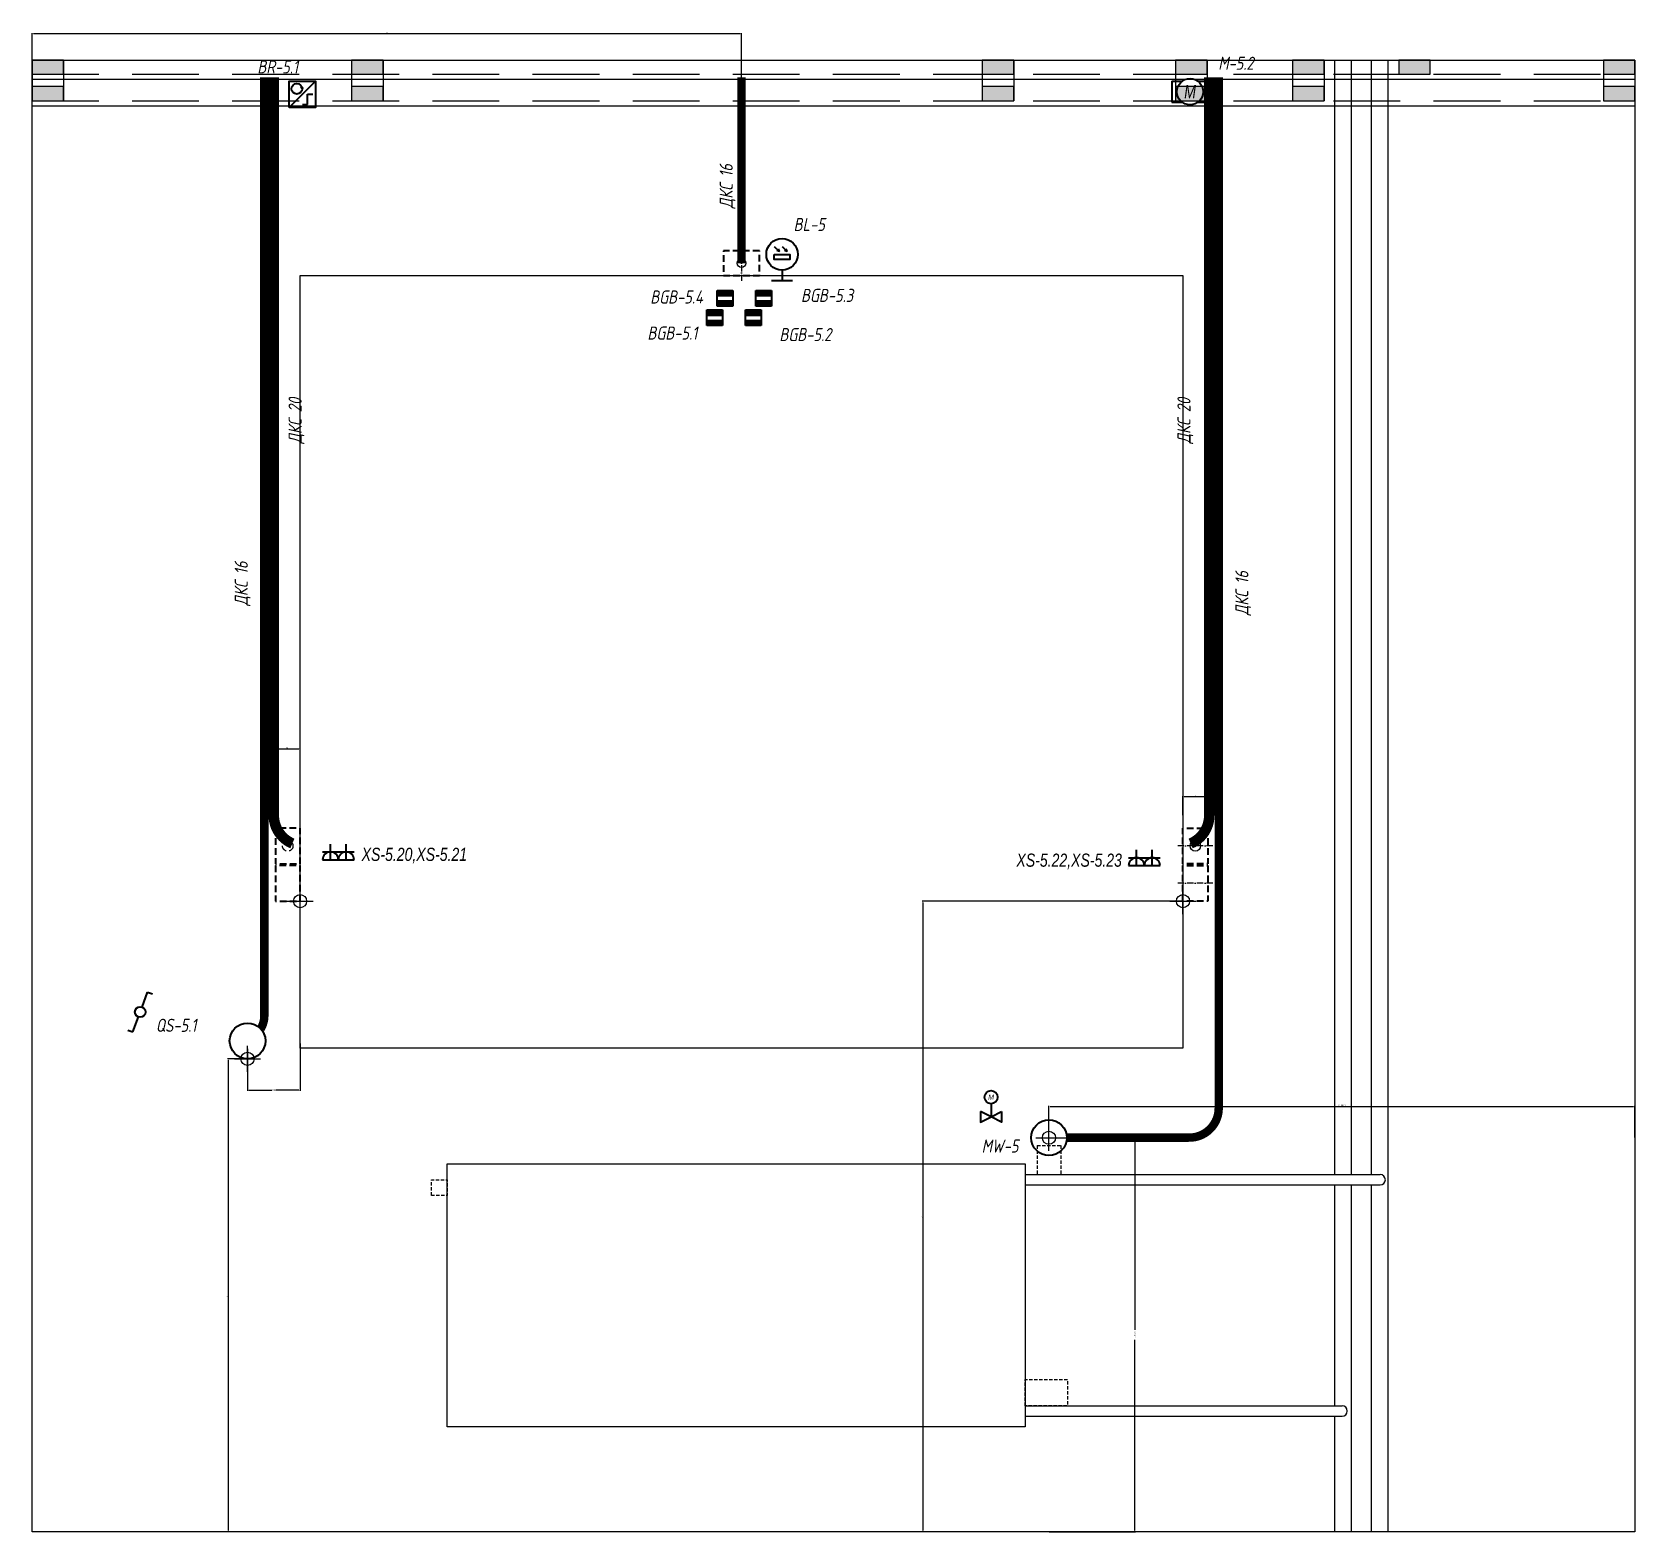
# Model space of a CAD drawing. Header units: millimetres. Extents: x 36689 to 81590, y -49198 to -25401.
# Drawn here: x 42913 to 45963, y -31338 to -28485 of the extents above; entities that cross this region are included whole.
import ezdxf
from ezdxf.enums import TextEntityAlignment as Align

# ---------------------------------------------------------------- set-up
doc = ezdxf.new("R2010")
doc.units = ezdxf.units.MM
doc.header["$PDMODE"] = 34
doc.header["$PDSIZE"] = 25
doc.linetypes.add('ACAD_ISO10W100', pattern=[18.5, 12, -3, 0.5, -3])
doc.linetypes.add('DASHED', pattern=[19.05, 12.7, -6.35])
for name, color, linetype in [('01 Черновое', 7, 'Continuous'), ('02 Розетки', 7, 'Continuous'), ('03 Потолок', 7, 'Continuous'), ('06 Авт-ка климата', 7, 'Continuous'), ('07 Авт-ка общая', 7, 'Continuous'), ('08 Пож. и техн. сигн.', 7, 'Continuous'), ('11 Привязка размеры', 7, 'Continuous')]:
    doc.layers.add(name, color=color, linetype=linetype)
doc.styles.add('QCADDimTextStyle', font='txt')
doc.styles.add('textstyle13', font='FreeSerifItalic.ttf', dxfattribs={"width": 0.8})
doc.styles.add('textstyle26', font='FreeSerifItalic.ttf', dxfattribs={"width": 0.8})
doc.styles.add('textstyle38', font='FreeSerifItalic.ttf', dxfattribs={"width": 0.8})
doc.styles.add('textstyle39', font='FreeSerifItalic.ttf', dxfattribs={"width": 0.8})
doc.styles.add('textstyle41', font='', dxfattribs={"width": 0.8})
doc.styles.add('textstyle42', font='', dxfattribs={"width": 0.8})
doc.styles.add('textstyle43', font='', dxfattribs={"width": 0.8})
doc.styles.add('textstyle44', font='', dxfattribs={"width": 0.8})
doc.styles.add('textstyle46', font='', dxfattribs={"width": 0.8})
doc.styles.add('textstyle47', font='', dxfattribs={"width": 0.8})
doc.styles.add('textstyle51', font='', dxfattribs={"width": 0.8})
doc.styles.add('textstyle52', font='', dxfattribs={"width": 0.8})
doc.styles.add('textstyle53', font='', dxfattribs={"width": 0.8})
doc.styles.add('textstyle72', font='', dxfattribs={"width": 0.8})
doc.styles.add('textstyle73', font='', dxfattribs={"width": 0.8})
doc.styles.add('textstyle74', font='', dxfattribs={"width": 0.8})
doc.styles.add('textstyle75', font='', dxfattribs={"width": 0.8})
doc.styles.add('textstyle76', font='', dxfattribs={"width": 0.8})
doc.styles.get('textstyle41').set_extended_font_data('ISOCPEUR', italic=True)
doc.styles.get('textstyle42').set_extended_font_data('ISOCPEUR', italic=True)
doc.styles.get('textstyle43').set_extended_font_data('ISOCPEUR', italic=True)
doc.styles.get('textstyle44').set_extended_font_data('ISOCPEUR', italic=True)
doc.styles.get('textstyle46').set_extended_font_data('ISOCPEUR', italic=True)
doc.styles.get('textstyle47').set_extended_font_data('ISOCPEUR', italic=True)
doc.styles.get('textstyle51').set_extended_font_data('ISOCPEUR', italic=True)
doc.styles.get('textstyle52').set_extended_font_data('ISOCPEUR', italic=True)
doc.styles.get('textstyle53').set_extended_font_data('ISOCPEUR', italic=True)
doc.styles.get('textstyle72').set_extended_font_data('ISOCPEUR', italic=True)
doc.styles.get('textstyle73').set_extended_font_data('ISOCPEUR', italic=True)
doc.styles.get('textstyle74').set_extended_font_data('ISOCPEUR', italic=True)
doc.styles.get('textstyle75').set_extended_font_data('ISOCPEUR', italic=True)
doc.styles.get('textstyle76').set_extended_font_data('ISOCPEUR', italic=True)
doc.dimstyles.new('QCADDimStyle', dxfattribs={"dimtxt": 2.5, "dimasz": 2.5, "dimexe": 1.25, "dimexo": 0.625, "dimtad": 1, "dimtoh": 1, "dimdec": 4, "dimzin": 0, "dimdsep": 46, "dimtxsty": 'QCADDimTextStyle', "dimcen": 0.09, "dimadec": 0, "dimazin": 0, "dimtfac": 1, "dimtdec": 4, "dimtofl": 0, "dimtmove": 0, "dimatfit": 3, "dimfxl": 1, "dimtolj": 1, "dimtzin": 0, "dimarcsym": 0})

# ---------------------------------------------------------------- blocks, each defined once
blk = doc.blocks.new('электродвигатель')
at = {"color": 0, "lineweight": -2}
for p, q in [((0, 4), (0, 0)), ((0, 4), (2, 4)), ((5, 4), (7, 4)), ((7, 4), (7, 0)), ((0, 0), (2, 0)), ((5, 0), (7, 0))]:
    blk.add_line(p, q, dxfattribs=at)
blk.add_circle((3.5, 2), 2.5, dxfattribs=at)
at = {"color": 0, "lineweight": -2, "style": 'textstyle26', "width": 0.8}
blk.add_text('M', height=2.5, rotation=360, dxfattribs=at).set_placement((3.5, 2), align=Align.MIDDLE_CENTER)
blk = doc.blocks.new('энкодер')
at = {"color": 0, "lineweight": -2}
for p, q in [((0, 0), (5, 5)), ((2.43, 3.56), (2.2, 3.9)), ((2.43, 3.56), (2.66, 3.9)), ((2.48, 0.56), (3.48, 0.56)), ((3.48, 0.56), (3.48, 2.56)), ((3.48, 2.56), (4.48, 2.56))]:
    blk.add_line(p, q, dxfattribs=at)
blk.add_lwpolyline([(0, 0), (0, 5), (5, 5), (5, 0)], close=True, dxfattribs=at)
blk.add_circle((1.43, 3.56), 1, dxfattribs=at)
blk = doc.blocks.new('вентиль с электроприводом')
at = {"color": 0, "linetype": 'DASHED', "lineweight": -2}
blk.add_line((0, 2.5), (0, 0), dxfattribs=at)
at = {"color": 0, "lineweight": -2}
for points in [[(-2, 1), (-2, -1), (0, 0), (-2, 1)], [(2, 1), (2, -1), (0, 0), (2, 1)]]:
    blk.add_lwpolyline(points, dxfattribs=at)
blk.add_circle((0, 3.75), 1.25, dxfattribs=at)
at = {"color": 0, "lineweight": -2, "style": 'textstyle13', "width": 0.8}
blk.add_text('M', height=1, rotation=360, dxfattribs=at).set_placement((0, 3.75), align=Align.MIDDLE_CENTER)
blk = doc.blocks.new('кнопка жалюзи')
at = {"color": 0, "lineweight": -2}
for p, q in [((0.35, 0.94), (1.39, 3.78)), ((1.39, 3.78), (2.34, 3.45)), ((-1.39, -3.78), (-0.35, -0.94)), ((-2.34, -3.45), (-1.39, -3.78))]:
    blk.add_line(p, q, dxfattribs=at)
blk.add_circle((0, 0), 1, dxfattribs=at)
blk = doc.blocks.new('розетка скрытая трехполюсная')
at = {"color": 0, "lineweight": -2}
for p, q in [((-1.5, 1.5), (1.5, 1.5)), ((-1.5, 0), (1.5, 0)), ((0, 0), (0, 3))]:
    blk.add_line(p, q, dxfattribs=at)
blk.add_arc((0, 0), 1.5, 0, 180, dxfattribs=at)
blk = doc.blocks.new('*D59')
at = {"layer": '11 Привязка размеры', "color": 0, "lineweight": -2}
for p, q in [((45103.1, -29974.8), (45103.1, -29938.8)), ((45150.6, -29940.1), (45105.6, -29940.1)), ((45153.1, -29974.8), (45153.1, -29938.8))]:
    blk.add_line(p, q, dxfattribs=at)
at = {"layer": '11 Привязка размеры', "color": 0}
for points in [[(45105.6, -29939.7), (45105.6, -29940.5), (45103.1, -29940.1)], [(45150.6, -29940.5), (45150.6, -29939.7), (45153.1, -29940.1)]]:
    blk.add_solid(points, dxfattribs=at)
at = {"layer": 'Defpoints', "color": 0}
for p in [(45103.1, -29940.1), (45103.1, -29975.4), (45153.1, -29975.4)]:
    blk.add_point(p, dxfattribs=at)
at = {"layer": '11 Привязка размеры', "color": 0, "insert": (45128.1, -29938.2), "char_height": 2.5, "attachment_point": 5, "style": 'QCADDimTextStyle'}
blk.add_mtext('50', dxfattribs=at)
blk = doc.blocks.new('*D60')
at = {"layer": '11 Привязка размеры', "color": 0, "lineweight": -2}
for p, q in [((43323.1, -30419.1), (43323.1, -30499.2)), ((43423.1, -30409), (43423.1, -30499.2)), ((43325.6, -30498), (43369.5, -30498)), ((43420.6, -30498), (43376.7, -30498))]:
    blk.add_line(p, q, dxfattribs=at)
at = {"layer": '11 Привязка размеры', "color": 0}
for points in [[(43325.6, -30497.6), (43325.6, -30498.4), (43323.1, -30498)], [(43420.6, -30498.4), (43420.6, -30497.6), (43423.1, -30498)]]:
    blk.add_solid(points, dxfattribs=at)
at = {"layer": 'Defpoints', "color": 0}
for p in [(43423.1, -30408.4), (43323.1, -30418.5), (43423.1, -30498)]:
    blk.add_point(p, dxfattribs=at)
at = {"layer": '11 Привязка размеры', "color": 0, "insert": (43373.1, -30498), "char_height": 2.5, "attachment_point": 5, "style": 'QCADDimTextStyle'}
blk.add_mtext('100', dxfattribs=at)
blk = doc.blocks.new('*D61')
at = {"layer": '11 Привязка размеры', "color": 0, "lineweight": -2}
for p, q in [((43322.5, -30438.4), (43285, -30438.4)), ((43286.3, -30440.9), (43286.3, -31335.9)), ((43322.5, -31338.4), (43285, -31338.4))]:
    blk.add_line(p, q, dxfattribs=at)
at = {"layer": '11 Привязка размеры', "color": 0}
for points in [[(43286.7, -30440.9), (43285.8, -30440.9), (43286.3, -30438.4)], [(43285.8, -31335.9), (43286.7, -31335.9), (43286.3, -31338.4)]]:
    blk.add_solid(points, dxfattribs=at)
at = {"layer": 'Defpoints', "color": 0}
for p in [(43323.1, -30438.4), (43286.3, -31338.4), (43323.1, -31338.4)]:
    blk.add_point(p, dxfattribs=at)
at = {"layer": '11 Привязка размеры', "color": 0, "insert": (43284.4, -30888.4), "char_height": 2.5, "attachment_point": 5, "rotation": 90, "style": 'QCADDimTextStyle'}
blk.add_mtext('900', dxfattribs=at)
blk = doc.blocks.new('геркон')
at = {"lineweight": -2}
for points in [[(3, 2), (3, 3), (0, 3), (0, 2)], [(3, 0), (3, 1), (0, 1), (0, 0)]]:
    blk.add_hatch(color=0, dxfattribs=at).paths.add_polyline_path(points, flags=0)
at = {"color": 0, "lineweight": -2}
for p, q in [((0, 0), (0, 3)), ((0, 3), (3, 3)), ((0, 2), (3, 2)), ((0, 1), (3, 1)), ((3, 0), (0, 0)), ((3, 3), (3, 0))]:
    blk.add_line(p, q, dxfattribs=at)
blk = doc.blocks.new('фотоэлемент')
at = {"color": 0, "lineweight": -2}
for p, q in [((-1.48, 6.52), (-0.51, 5.55)), ((0.02, 6.52), (0.99, 5.55)), ((-0.51, 5.55), (-1.02, 5.74)), ((-0.51, 5.55), (-0.7, 6.06)), ((0.99, 5.55), (0.48, 5.74)), ((0.99, 5.55), (0.8, 6.06)), ((-2, 0), (2, 0)), ((0, 2), (0, 0))]:
    blk.add_line(p, q, dxfattribs=at)
blk.add_lwpolyline([(-1.5, 5), (1.5, 5), (1.5, 4), (-1.5, 4)], close=True, dxfattribs=at)
blk.add_circle((0, 5), 3, dxfattribs=at)
blk = doc.blocks.new('*D62')
at = {"layer": '11 Привязка размеры', "color": 0, "lineweight": -2}
for p, q in [((44848.7, -30588.5), (45012.8, -30588.5)), ((45011.5, -30591), (45011.5, -30953.8)), ((45011.5, -31335.9), (45011.5, -30973)), ((44848.7, -31338.4), (45012.8, -31338.4))]:
    blk.add_line(p, q, dxfattribs=at)
at = {"layer": '11 Привязка размеры', "color": 0}
for points in [[(45011.9, -30591), (45011.1, -30591), (45011.5, -30588.5)], [(45011.1, -31335.9), (45011.9, -31335.9), (45011.5, -31338.4)]]:
    blk.add_solid(points, dxfattribs=at)
at = {"layer": 'Defpoints', "color": 0}
for p in [(44848.1, -30588.5), (44848.1, -31338.4), (45011.5, -31338.4)]:
    blk.add_point(p, dxfattribs=at)
at = {"layer": '11 Привязка размеры', "color": 0, "insert": (45011.5, -30963.4), "char_height": 2.5, "attachment_point": 5, "rotation": 90, "style": 'QCADDimTextStyle'}
blk.add_mtext('по месту', dxfattribs=at)
blk = doc.blocks.new('*D63')
at = {"layer": '11 Привязка размеры', "color": 0, "lineweight": -2}
for p, q in [((44848.1, -30587.9), (44848.1, -30527.7)), ((44850.6, -30528.9), (45960.6, -30528.9)), ((45963.1, -30587.9), (45963.1, -30527.7))]:
    blk.add_line(p, q, dxfattribs=at)
at = {"layer": '11 Привязка размеры', "color": 0}
for points in [[(44850.6, -30528.5), (44850.6, -30529.3), (44848.1, -30528.9)], [(45960.6, -30529.3), (45960.6, -30528.5), (45963.1, -30528.9)]]:
    blk.add_solid(points, dxfattribs=at)
at = {"layer": 'Defpoints', "color": 0}
for p in [(45963.1, -30528.9), (44848.1, -30588.5), (45963.1, -30588.5)]:
    blk.add_point(p, dxfattribs=at)
at = {"layer": '11 Привязка размеры', "color": 0, "insert": (45405.6, -30526.6), "char_height": 2.5, "attachment_point": 5, "style": 'QCADDimTextStyle'}
blk.add_mtext('по месту', dxfattribs=at)
blk = doc.blocks.new('*D64')
at = {"layer": '11 Привязка размеры', "color": 0, "lineweight": -2}
for p, q in [((45102.5, -30138.4), (44606.8, -30138.4)), ((44608, -30140.9), (44608, -31335.9)), ((45102.5, -31338.4), (44606.8, -31338.4))]:
    blk.add_line(p, q, dxfattribs=at)
at = {"layer": '11 Привязка размеры', "color": 0}
for points in [[(44608.4, -30140.9), (44607.6, -30140.9), (44608, -30138.4)], [(44607.6, -31335.9), (44608.4, -31335.9), (44608, -31338.4)]]:
    blk.add_solid(points, dxfattribs=at)
at = {"layer": 'Defpoints', "color": 0}
for p in [(45103.1, -30138.4), (44608, -31338.4), (45103.1, -31338.4)]:
    blk.add_point(p, dxfattribs=at)
at = {"layer": '11 Привязка размеры', "color": 0, "insert": (44606.2, -30738.4), "char_height": 2.5, "attachment_point": 5, "rotation": 90, "style": 'QCADDimTextStyle'}
blk.add_mtext('1200', dxfattribs=at)
blk = doc.blocks.new('*D65')
at = {"layer": '11 Привязка размеры', "color": 0, "lineweight": -2}
for p, q in [((43373.1, -29974.8), (43373.1, -29847.7)), ((43375.6, -29848.9), (43420.6, -29848.9)), ((43423.1, -29974.8), (43423.1, -29847.7))]:
    blk.add_line(p, q, dxfattribs=at)
at = {"layer": '11 Привязка размеры', "color": 0}
for points in [[(43375.6, -29848.5), (43375.6, -29849.4), (43373.1, -29848.9)], [(43420.6, -29849.4), (43420.6, -29848.5), (43423.1, -29848.9)]]:
    blk.add_solid(points, dxfattribs=at)
at = {"layer": 'Defpoints', "color": 0}
for p in [(43423.1, -29848.9), (43373.1, -29975.4), (43423.1, -29975.4)]:
    blk.add_point(p, dxfattribs=at)
at = {"layer": '11 Привязка размеры', "color": 0, "insert": (43398.1, -29847.1), "char_height": 2.5, "attachment_point": 5, "style": 'QCADDimTextStyle'}
blk.add_mtext('50', dxfattribs=at)
blk = doc.blocks.new('*D66')
at = {"layer": '11 Привязка размеры', "color": 0, "lineweight": -2}
for p, q in [((42913.1, -28570.8), (42913.1, -28487.4)), ((44260.6, -28488.7), (42915.6, -28488.7)), ((44263.1, -28570.8), (44263.1, -28487.4))]:
    blk.add_line(p, q, dxfattribs=at)
at = {"layer": '11 Привязка размеры', "color": 0}
for points in [[(42915.6, -28488.2), (42915.6, -28489.1), (42913.1, -28488.7)], [(44260.6, -28489.1), (44260.6, -28488.2), (44263.1, -28488.7)]]:
    blk.add_solid(points, dxfattribs=at)
at = {"layer": 'Defpoints', "color": 0}
for p in [(42913.1, -28488.7), (42913.1, -28571.4), (44263.1, -28571.4)]:
    blk.add_point(p, dxfattribs=at)
at = {"layer": '11 Привязка размеры', "color": 0, "insert": (43588.1, -28486.8), "char_height": 2.5, "attachment_point": 5, "style": 'QCADDimTextStyle'}
blk.add_mtext('1350', dxfattribs=at)

msp = doc.modelspace()

# ---------------------------------------------------------------- hatches: boundary and pattern name
at = {"layer": '03 Потолок', "lineweight": -2, "true_color": 0x848484}
for points in [[(42913.11174, -28538.379), (42913.11174, -28565.379), (42973.11174, -28565.379), (42973.11174, -28538.379)], [(43521.11174, -28538.379), (43521.11174, -28565.379), (43581.11174, -28565.379), (43581.11174, -28538.379)], [(44721.11174, -28538.379), (44721.11174, -28565.379), (44781.11174, -28565.379), (44781.11174, -28538.379)], [(45089.14566, -28538.379), (45089.14566, -28565.379), (45149.14566, -28565.379), (45149.14566, -28538.379)], [(45311.73674, -28538.379), (45311.73674, -28565.379), (45371.73674, -28565.379), (45371.73674, -28538.379)], [(45513.73674, -28538.379), (45513.73674, -28565.379), (45573.73674, -28565.379), (45573.73674, -28538.379)], [(45903.11174, -28538.379), (45903.11174, -28565.379), (45963.11174, -28565.379), (45963.11174, -28538.379)], [(42913.11174, -28588.879), (42913.11174, -28615.879), (42973.11174, -28615.879), (42973.11174, -28588.879)], [(43521.11174, -28588.879), (43521.11174, -28615.879), (43581.11174, -28615.879), (43581.11174, -28588.879)], [(44721.11174, -28588.879), (44721.11174, -28615.879), (44781.11174, -28615.879), (44781.11174, -28588.879)], [(45089.14566, -28588.879), (45089.14566, -28615.879), (45149.14566, -28615.879), (45149.14566, -28588.879)], [(45311.73674, -28588.879), (45311.73674, -28615.879), (45371.73674, -28615.879), (45371.73674, -28588.879)], [(45903.11174, -28588.879), (45903.11174, -28615.879), (45963.11174, -28615.879), (45963.11174, -28588.879)]]:
    msp.add_hatch(color=252, dxfattribs=at).paths.add_polyline_path(points, flags=0)

# ---------------------------------------------------------------- linework, layer by layer
at = {"layer": '01 Черновое'}
for p, q in [((45391.11174, -28538.379), (45391.11174, -30658.379)), ((45423.11174, -28538.379), (45423.11174, -30658.379)), ((45461.11174, -28538.379), (45461.11174, -30658.379)), ((45493.11174, -28538.379), (45493.11174, -31338.379)), ((44803.11174, -30658.379), (45478.20028, -30658.379)), ((44803.11174, -30678.379), (45478.20028, -30678.379)), ((45391.11174, -30678.379), (45391.11174, -31098.379)), ((45423.11174, -30678.379), (45423.11174, -31338.379)), ((45461.11174, -30678.379), (45461.11174, -31338.379)), ((44803.11174, -31098.379), (45405.83688, -31098.379)), ((44803.11174, -31118.379), (45405.83688, -31118.379)), ((45391.11174, -31118.379), (45391.11174, -31338.379))]:
    msp.add_line(p, q, dxfattribs=at)
at = {"layer": '01 Черновое', "linetype": 'DASHED', "ltscale": 0.5}
for p, q in [((44825.61174, -30603.379), (44870.61174, -30603.379)), ((44825.61174, -30603.379), (44825.61174, -30658.379)), ((44870.61174, -30603.379), (44870.61174, -30658.379))]:
    msp.add_line(p, q, dxfattribs=at)
at = {"layer": '01 Черновое'}
for points in [[(42913.11174, -31338.379), (42913.11174, -28538.379), (45963.11174, -28538.379), (45963.11174, -31338.379)], [(43423.11174, -30418.379), (43423.11174, -28948.379), (45103.11174, -28948.379), (45103.11174, -30418.379)], [(43703.11174, -31138.379), (43703.11174, -30638.379), (44803.11174, -30638.379), (44803.11174, -31138.379)]]:
    msp.add_lwpolyline(points, close=True, dxfattribs=at)
at = {"layer": '01 Черновое', "linetype": 'DASHED', "ltscale": 0.5, "flags": 128}
for points in [[(43673.11174, -30698.379), (43673.11174, -30668.379), (43703.11174, -30668.379), (43703.11174, -30698.379)], [(44803.11174, -31098.379), (44803.11174, -31048.379), (44883.11174, -31048.379), (44883.11174, -31098.379)]]:
    msp.add_lwpolyline(points, close=True, dxfattribs=at)
at = {"layer": '01 Черновое'}
for centre in [(45478.20028, -30668.379), (45405.83688, -31108.379)]:
    msp.add_arc(centre, 10, 270, 90, dxfattribs=at)
at = {"layer": '02 Розетки', "color": 1, "true_color": 0xff0000, "flags": 128}
for points in [[(43373.11174, -28571.379, 20, 20, 0), (43373.11174, -29975.379, 20, 20, 0.3012016349), (43408.49551, -30028.78786, 20, 20, 0.1004763206)], [(45153.11174, -28571.379, 20, 20, 0), (45153.11174, -29975.379, 20, 20, -0.3012016349), (45117.72797, -30028.78786, 20, 20, -0.1004763206)]]:
    msp.add_lwpolyline(points, format="xyseb", dxfattribs=at)
at = {"layer": '02 Розетки', "color": 1, "linetype": 'DASHED', "lineweight": 40, "true_color": 0xff0000, "flags": 128}
for points in [[(43376.11174, -29999.379), (43376.11174, -30067.379), (43423.11174, -30067.379), (43423.11174, -29999.379)], [(45150.11174, -29999.379), (45150.11174, -30067.379), (45103.11174, -30067.379), (45103.11174, -29999.379)], [(43376.11174, -30070.379), (43376.11174, -30138.379), (43423.11174, -30138.379), (43423.11174, -30070.379)], [(45150.11174, -30070.379), (45150.11174, -30138.379), (45103.11174, -30138.379), (45103.11174, -30070.379)]]:
    msp.add_lwpolyline(points, close=True, dxfattribs=at)
at = {"layer": '02 Розетки', "color": 1, "linetype": 'DASHED', "true_color": 0xff0000}
msp.add_circle((43399.61174, -30033.379), 10, dxfattribs=at)
at = {"layer": '02 Розетки', "color": 1, "true_color": 0xff0000}
msp.add_circle((45126.61174, -30033.379), 10, dxfattribs=at)
at = {"layer": '03 Потолок', "color": 1, "lineweight": -2, "true_color": 0xff0000}
for p, q in [((42913.11174, -28538.379), (42913.11174, -28615.879)), ((42973.11174, -28538.379), (42973.11174, -28615.879)), ((43521.11174, -28538.379), (43521.11174, -28615.879)), ((43581.11174, -28538.379), (43581.11174, -28615.879)), ((44721.11174, -28538.379), (44721.11174, -28615.879)), ((44781.11174, -28538.379), (44781.11174, -28615.879)), ((45089.14566, -28538.379), (45089.14566, -28615.879)), ((45149.14566, -28538.379), (45149.14566, -28615.879)), ((45311.73674, -28538.379), (45311.73674, -28615.879)), ((45371.73674, -28538.379), (45371.73674, -28615.879)), ((45903.11174, -28538.379), (45903.11174, -28615.879)), ((45963.11174, -28538.379), (45963.11174, -28615.879))]:
    msp.add_line(p, q, dxfattribs=at)
at = {"layer": '03 Потолок', "color": 1, "linetype": 'DASHED', "ltscale": 10, "true_color": 0xff0000}
for p, q in [((42913.11174, -28565.379), (45963.11174, -28565.379)), ((42913.11174, -28615.879), (45963.11174, -28615.879))]:
    msp.add_line(p, q, dxfattribs=at)
at = {"layer": '03 Потолок', "color": 1, "ltscale": 10, "true_color": 0xff0000}
for p, q in [((42913.11174, -28574.879), (45963.11174, -28574.879)), ((42913.11174, -28625.379), (45963.11174, -28625.379))]:
    msp.add_line(p, q, dxfattribs=at)
at = {"layer": '03 Потолок', "color": 1, "lineweight": -2, "true_color": 0xff0000}
for points in [[(42913.11174, -28538.379), (42913.11174, -28565.379), (42973.11174, -28565.379), (42973.11174, -28538.379)], [(42913.11174, -28538.379), (42913.11174, -28565.379), (42973.11174, -28565.379), (42973.11174, -28538.379)], [(43521.11174, -28538.379), (43521.11174, -28565.379), (43581.11174, -28565.379), (43581.11174, -28538.379)], [(43521.11174, -28538.379), (43521.11174, -28565.379), (43581.11174, -28565.379), (43581.11174, -28538.379)], [(44721.11174, -28538.379), (44721.11174, -28565.379), (44781.11174, -28565.379), (44781.11174, -28538.379)], [(44721.11174, -28538.379), (44721.11174, -28565.379), (44781.11174, -28565.379), (44781.11174, -28538.379)], [(45089.14566, -28538.379), (45089.14566, -28565.379), (45149.14566, -28565.379), (45149.14566, -28538.379)], [(45089.14566, -28538.379), (45089.14566, -28565.379), (45149.14566, -28565.379), (45149.14566, -28538.379)], [(45311.73674, -28538.379), (45311.73674, -28565.379), (45371.73674, -28565.379), (45371.73674, -28538.379)], [(45311.73674, -28538.379), (45311.73674, -28565.379), (45371.73674, -28565.379), (45371.73674, -28538.379)], [(45513.73674, -28538.379), (45513.73674, -28565.379), (45573.73674, -28565.379), (45573.73674, -28538.379)], [(45903.11174, -28538.379), (45903.11174, -28565.379), (45963.11174, -28565.379), (45963.11174, -28538.379)], [(45903.11174, -28538.379), (45903.11174, -28565.379), (45963.11174, -28565.379), (45963.11174, -28538.379)], [(42913.11174, -28588.879), (42913.11174, -28615.879), (42973.11174, -28615.879), (42973.11174, -28588.879)], [(42913.11174, -28588.879), (42913.11174, -28615.879), (42973.11174, -28615.879), (42973.11174, -28588.879)], [(43521.11174, -28588.879), (43521.11174, -28615.879), (43581.11174, -28615.879), (43581.11174, -28588.879)], [(43521.11174, -28588.879), (43521.11174, -28615.879), (43581.11174, -28615.879), (43581.11174, -28588.879)], [(44721.11174, -28588.879), (44721.11174, -28615.879), (44781.11174, -28615.879), (44781.11174, -28588.879)], [(44721.11174, -28588.879), (44721.11174, -28615.879), (44781.11174, -28615.879), (44781.11174, -28588.879)], [(45089.14566, -28588.879), (45089.14566, -28615.879), (45149.14566, -28615.879), (45149.14566, -28588.879)], [(45089.14566, -28588.879), (45089.14566, -28615.879), (45149.14566, -28615.879), (45149.14566, -28588.879)], [(45311.73674, -28588.879), (45311.73674, -28615.879), (45371.73674, -28615.879), (45371.73674, -28588.879)], [(45311.73674, -28588.879), (45311.73674, -28615.879), (45371.73674, -28615.879), (45371.73674, -28588.879)], [(45903.11174, -28588.879), (45903.11174, -28615.879), (45963.11174, -28615.879), (45963.11174, -28588.879)], [(45903.11174, -28588.879), (45903.11174, -28615.879), (45963.11174, -28615.879), (45963.11174, -28588.879)]]:
    msp.add_lwpolyline(points, close=True, dxfattribs=at)
at = {"layer": '06 Авт-ка климата', "flags": 128}
msp.add_lwpolyline([(43348.11299, -30381.24039, 16, 16, 0.1375579512), (43355.11174, -30356.28248, 16, 16, 0), (43355.11174, -28571.379, 16, 16, 0)], format="xyseb", dxfattribs=at)
at = {"layer": '06 Авт-ка климата', "color": 254, "true_color": 0xd6d6d6}
msp.add_lwpolyline([(44882.11174, -30588.379, 16, 16, 0), (45115.11174, -30588.28248, 16, 16, 0.4142135624), (45171.11174, -30532.28248, 16, 16, 0), (45171.11174, -28571.379, 16, 16, 0)], format="xyseb", dxfattribs=at)
at = {"layer": '06 Авт-ка климата', "lineweight": 40}
msp.add_circle((44848.11174, -30588.379), 34, dxfattribs=at)
at = {"layer": '07 Авт-ка общая', "lineweight": 40}
msp.add_circle((43323.11174, -30404.28248), 34, dxfattribs=at)
at = {"layer": '08 Пож. и техн. сигн.', "flags": 128}
msp.add_lwpolyline([(44263.11174, -28924.879, 16, 16, 0), (44263.11174, -28571.379, 16, 16, 0)], format="xyseb", dxfattribs=at)
at = {"layer": '08 Пож. и техн. сигн.', "linetype": 'DASHED', "lineweight": 40, "flags": 128}
msp.add_lwpolyline([(44297.11174, -28901.379), (44229.11174, -28901.379), (44229.11174, -28948.379), (44297.11174, -28948.379)], close=True, dxfattribs=at)
at = {"layer": '08 Пож. и техн. сигн.'}
msp.add_circle((44263.11174, -28924.879), 8, dxfattribs=at)
at = {"layer": '11 Привязка размеры', "linetype": 'ACAD_ISO10W100'}
for p, q in [((44263.11174, -28891.379), (44263.11174, -28958.379)), ((45160.11174, -30033.379), (45093.11174, -30033.379)), ((45160.11174, -30104.379), (45093.11174, -30104.379))]:
    msp.add_line(p, q, dxfattribs=at)
at = {"layer": '11 Привязка размеры', "lineweight": -2}
for p in [(43423.11174, -30138.379), (45103.11174, -30138.379), (43323.11174, -30438.379), (44848.11174, -30588.47552)]:
    msp.add_point(p, dxfattribs=at)

# ---------------------------------------------------------------- block references
at = {"layer": '02 Розетки', "color": 1, "lineweight": 40, "true_color": 0xff0000, "xscale": 10, "yscale": 10, "zscale": 10}
for p in [(43480.97509, -30059.78838), (43510.97509, -30059.78838), (45014.60672, -30070.84386), (45044.60672, -30070.84386)]:
    msp.add_blockref('розетка скрытая трехполюсная', p, dxfattribs=at)
at = {"layer": '06 Авт-ка климата', "color": 2, "lineweight": 40, "true_color": 0xffff00, "xscale": 10, "yscale": 10, "zscale": 10}
msp.add_blockref('вентиль с электроприводом', (44737.96788, -30548.79134), dxfattribs=at)
at = {"layer": '07 Авт-ка общая', "lineweight": 40, "xscale": 10, "yscale": 10, "zscale": 10}
for name, p in [('электродвигатель', (45081.61189, -28618.65396)), ('энкодер', (43402.62283, -28628.65396)), ('кнопка жалюзи', (43118.90891, -30349.32825))]:
    msp.add_blockref(name, p, dxfattribs=at)
at = {"layer": '08 Пож. и техн. сигн.', "lineweight": 40, "xscale": 10, "yscale": 10, "zscale": 10}
for name, p in [('фотоэлемент', (44340.30731, -28957.97647)), ('геркон', (44216.64463, -29006.58078)), ('геркон', (44290.30267, -29006.58078)), ('геркон', (44196.95276, -29043.57763)), ('геркон', (44270.6108, -29043.57763))]:
    msp.add_blockref(name, p, dxfattribs=at)

# ---------------------------------------------------------------- texts
at = {"layer": '02 Розетки', "linetype": 'Continuous', "style": 'textstyle38', "width": 0.8}
msp.add_text('XS-5.20,XS-5.21', height=25, dxfattribs=at).set_placement((43540.22287, -30061.88237))
at = {"layer": '02 Розетки', "linetype": 'Continuous', "style": 'textstyle39', "width": 0.8}
msp.add_text('XS-5.22,XS-5.23', height=25, dxfattribs=at).set_placement((44986.88453, -30072.93785), align=Align.RIGHT)
at = {"layer": '02 Розетки', "color": 1, "true_color": 0xff0000, "char_height": 25, "width": 270.3128547, "attachment_point": 7, "rotation": 90}
for insert, style in [((43431.32671, -29267.84913), 'textstyle73'), ((45122.61562, -29267.84913), 'textstyle74')]:
    msp.add_mtext('{ДКС 20}', dxfattribs=dict(at, insert=insert, style=style))
at = {"layer": '06 Авт-ка климата', "linetype": 'Continuous', "style": 'textstyle47', "width": 0.8}
msp.add_text('MW-5', height=25, dxfattribs=at).set_placement((44790.04399, -30616.79597), align=Align.RIGHT)
at = {"layer": '06 Авт-ка климата', "char_height": 25, "width": 270.3128547, "attachment_point": 1, "rotation": 90}
for insert, style in [((43298.67422, -29576.34846), 'textstyle76'), ((45202.64097, -29594.49903), 'textstyle75')]:
    msp.add_mtext('{ДКС 16}', dxfattribs=dict(at, insert=insert, style=style))
at = {"layer": '07 Авт-ка общая', "linetype": 'Continuous', "width": 0.8}
for s, style, p in [('BR-5.1', 'textstyle53', (43419.45405, -28563.82487)), ('M-5.2', 'textstyle51', (45237.44213, -28556.97739))]:
    msp.add_text(s, height=25, dxfattribs=dict(at, style=style)).set_placement(p, align=Align.RIGHT)
at = {"layer": '07 Авт-ка общая', "linetype": 'Continuous', "style": 'textstyle52', "width": 0.8}
msp.add_text('QS-5.1', height=25, dxfattribs=at).set_placement((43148.6492, -30387.0989))
at = {"layer": '08 Пож. и техн. сигн.', "linetype": 'Continuous', "width": 0.8}
for s, style, p in [('BL-5', 'textstyle46', (44421.78041, -28863.69188)), ('BGB-5.3', 'textstyle42', (44475.50014, -28998.61165)), ('BGB-5.4', 'textstyle41', (44189.59661, -29001.60667)), ('BGB-5.1', 'textstyle43', (44179.14871, -29070.2616)), ('BGB-5.2', 'textstyle44', (44433.89279, -29073.14994))]:
    msp.add_text(s, height=25, dxfattribs=dict(at, style=style)).set_placement(p, align=Align.RIGHT)
at = {"layer": '08 Пож. и техн. сигн.', "insert": (44221.45863, -28820.38261), "char_height": 25, "width": 270.3128547, "attachment_point": 1, "rotation": 90, "style": 'textstyle72'}
msp.add_mtext('{ДКС 16}', dxfattribs=at)

# ---------------------------------------------------------------- dimensions: what is measured, and where the dimension line sits
at = {"layer": '11 Привязка размеры'}
for base, p1, p2, picture, middle in [((42913.11174, -28488.66613), (44263.11174, -28571.379), (42913.11174, -28571.379), '*D66', (43588.11174, -28486.79113)), ((43423.11174, -29848.9477), (43373.11174, -29975.379), (43423.11174, -29975.379), '*D65', (43398.11174, -29847.0727)), ((45103.11174, -29940.07578), (45153.11174, -29975.379), (45103.11174, -29975.379), '*D59', (45128.11174, -29938.20078))]:
    dim = msp.add_linear_dim(base=base, p1=p1, p2=p2, dimstyle='QCADDimStyle', override={"dimtxt": 2.5, "dimasz": 2.5, "dimexe": 1.25, "dimexo": 0.625, "dimgap": 0.625, "dimtad": 1, "dimtih": 0, "dimtoh": 0, "dimdec": 2, "dimzin": 8, "dimdsep": 44, "dimcen": 2.5, "dimclrd": 0, "dimclre": 0, "dimclrt": 0, "dimtdec": 2, "dimtofl": 1, "dimtmove": 2, "dimfxl": 1, "dimfxlon": 0, "dimtolj": 0, "dimtzin": 8}, dxfattribs=at)
    dim.commit()
    dim.dimension.update_dxf_attribs({"geometry": picture, "text_midpoint": middle})
for base, p1, p2, picture, middle in [((44608.0314, -31338.379), (45103.11174, -30138.379), (45103.11174, -31338.379), '*D64', (44606.1564, -30738.379)), ((43286.2543, -31338.379), (43323.11174, -30438.379), (43323.11174, -31338.379), '*D61', (43284.3793, -30888.379))]:
    dim = msp.add_linear_dim(base=base, p1=p1, p2=p2, angle=90, dimstyle='QCADDimStyle', override={"dimtxt": 2.5, "dimasz": 2.5, "dimexe": 1.25, "dimexo": 0.625, "dimgap": 0.625, "dimtad": 1, "dimtih": 0, "dimtoh": 0, "dimdec": 2, "dimzin": 8, "dimdsep": 44, "dimcen": 2.5, "dimclrd": 0, "dimclre": 0, "dimclrt": 0, "dimtdec": 2, "dimtofl": 1, "dimtmove": 2, "dimfxl": 1, "dimfxlon": 0, "dimtolj": 0, "dimtzin": 8}, dxfattribs=at)
    dim.commit()
    dim.dimension.update_dxf_attribs({"geometry": picture, "text_midpoint": middle})
dim = msp.add_linear_dim(base=(43423.11174, -30497.99492), p1=(43323.11174, -30418.47552), p2=(43423.11174, -30408.379), dimstyle='QCADDimStyle', override={"dimtxt": 2.5, "dimasz": 2.5, "dimexe": 1.25, "dimexo": 0.625, "dimgap": 0.625, "dimtad": 1, "dimtih": 0, "dimtoh": 0, "dimdec": 2, "dimzin": 8, "dimdsep": 44, "dimcen": 2.5, "dimclrd": 0, "dimclre": 0, "dimclrt": 0, "dimtdec": 2, "dimtofl": 1, "dimtmove": 2, "dimfxl": 1, "dimfxlon": 0, "dimtolj": 0, "dimtzin": 8}, dxfattribs=at)
dim.commit()
dim.dimension.update_dxf_attribs({"geometry": '*D60', "text_midpoint": (43373.11174, -30497.99492), "dimtype": 160})
dim = msp.add_linear_dim(base=(45963.11174, -30528.92933), p1=(44848.11174, -30588.47552), p2=(45963.11174, -30588.47552), text='по месту', dimstyle='QCADDimStyle', override={"dimtxt": 2.5, "dimasz": 2.5, "dimexe": 1.25, "dimexo": 0.625, "dimgap": 0.625, "dimtad": 1, "dimtih": 0, "dimtoh": 0, "dimdec": 2, "dimzin": 8, "dimdsep": 44, "dimcen": 2.5, "dimclrd": 0, "dimclre": 0, "dimclrt": 0, "dimtdec": 2, "dimtofl": 1, "dimtmove": 2, "dimfxl": 1, "dimfxlon": 0, "dimtolj": 0, "dimtzin": 8}, dxfattribs=at)
dim.commit()
dim.dimension.update_dxf_attribs({"geometry": '*D63', "text_midpoint": (45405.61174, -30526.63766)})
dim = msp.add_linear_dim(base=(45011.52549, -31338.379), p1=(44848.11174, -30588.47552), p2=(44848.11174, -31338.379), angle=90, text='по месту', dimstyle='QCADDimStyle', override={"dimtxt": 2.5, "dimasz": 2.5, "dimexe": 1.25, "dimexo": 0.625, "dimgap": 0.625, "dimtad": 1, "dimtih": 0, "dimtoh": 0, "dimdec": 2, "dimzin": 8, "dimdsep": 44, "dimcen": 2.5, "dimclrd": 0, "dimclre": 0, "dimclrt": 0, "dimtdec": 2, "dimtofl": 1, "dimtmove": 2, "dimfxl": 1, "dimfxlon": 0, "dimtolj": 0, "dimtzin": 8}, dxfattribs=at)
dim.commit()
dim.dimension.update_dxf_attribs({"geometry": '*D62', "text_midpoint": (45011.52549, -30963.379), "dimtype": 160})

doc.saveas('drawing.dxf')
